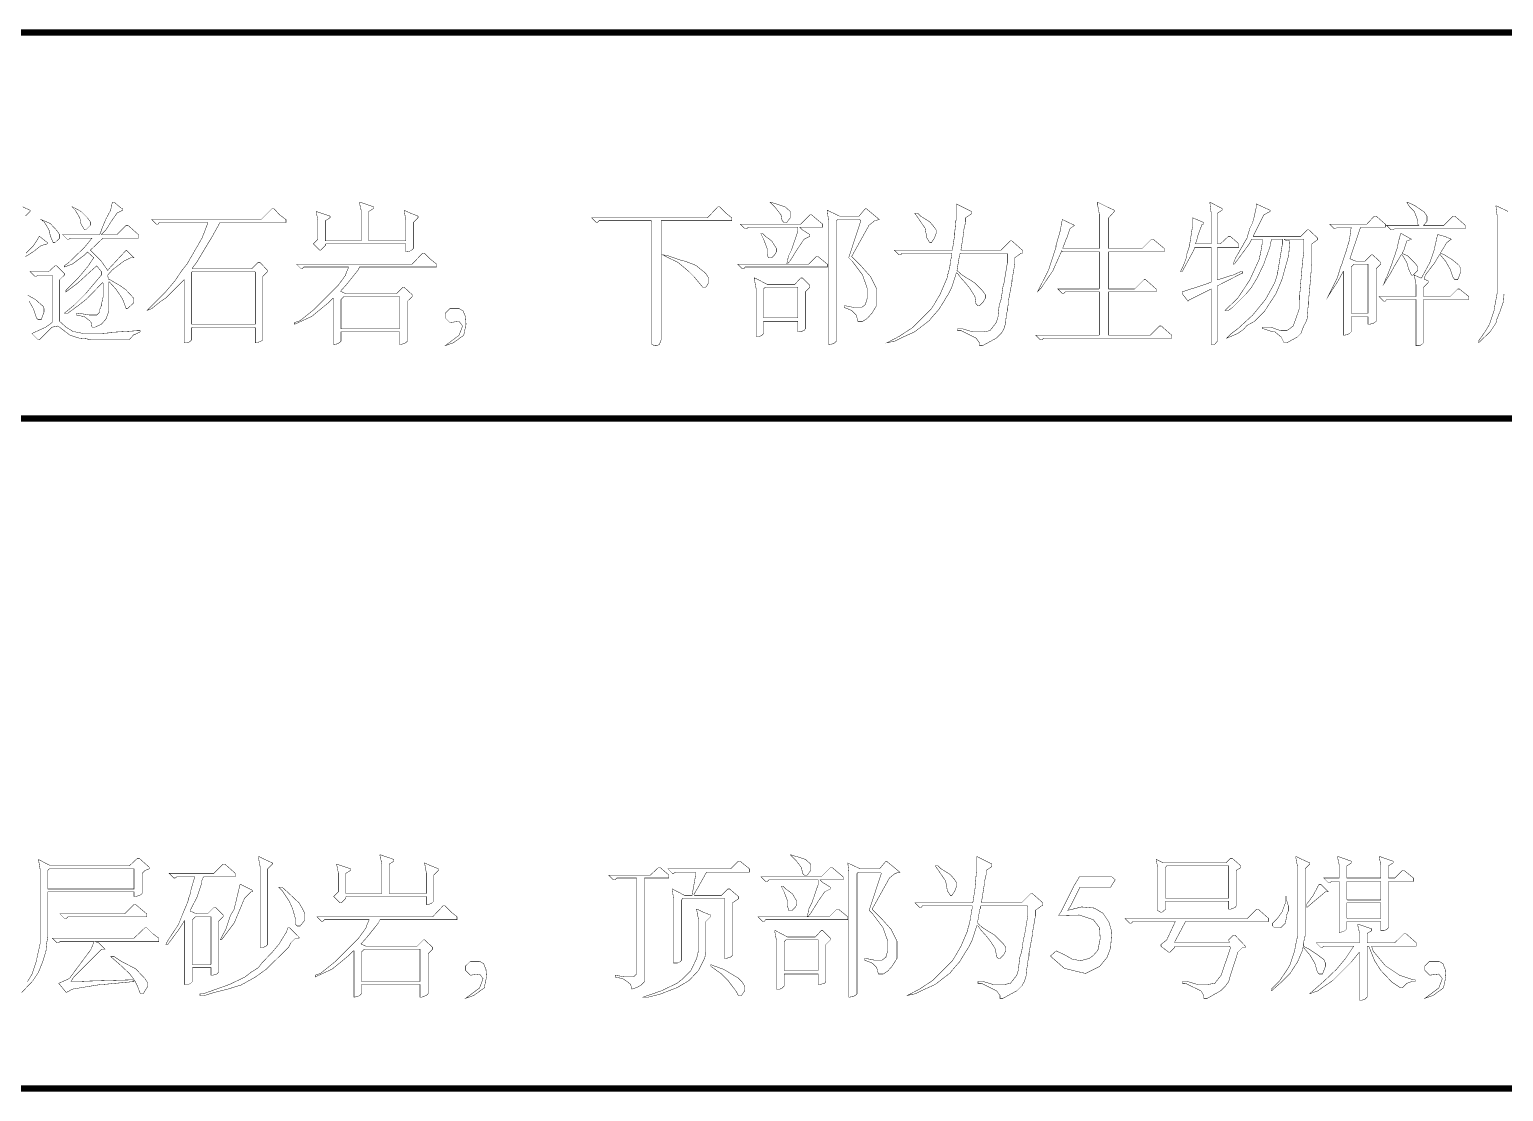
# Model space of a CAD drawing. Extents: x 94 to 452, y -72 to 1042.
# Drawn here: x 273.07 to 308.02, y 291.86 to 317.05 of the extents above; entities that cross this region are included whole.
import ezdxf

# ---------------------------------------------------------------- set-up
doc = ezdxf.new("R2010")
doc.units = 0
doc.header["$MEASUREMENT"] = 0
doc.layers.add('TREE_LAYER', color=7, linetype='Continuous')

msp = doc.modelspace()

# ---------------------------------------------------------------- linework, layer by layer
at = {"layer": 'TREE_LAYER'}
for points, const_width, elevation in [([(221.22612, 316.973356), (399.22612, 316.973356)], 0.15, 178), ([(272.97357, 312.622698), (273.083374, 312.732502), (273.083374, 312.759953), (272.904943, 312.842306)], 0.01, 54), ([(275.07357, 312.952109), (275.032394, 312.952109), (274.991217, 312.759953), (274.881413, 312.55407), (274.77161, 312.293286), (274.757884, 312.238384), (274.730433, 312.183482), (273.852002, 312.183482), (273.961806, 312.073678), (274.002982, 312.073678), (274.044159, 312.101129), (274.538276, 312.101129), (274.552002, 312.101129), (274.37357, 311.881521), (273.989257, 311.510933), (273.893178, 311.442306), (273.893178, 311.414855), (273.893178, 311.414855), (274.085335, 311.483482), (274.359845, 311.689364), (274.442198, 311.771717), (274.593178, 311.634462), (274.442198, 311.414855), (274.22259, 311.15407), (273.934355, 310.865835), (273.934355, 310.824658), (274.208864, 311.030541), (274.524551, 311.318776), (274.661806, 311.442306), (274.77161, 311.305051), (274.77161, 311.305051), (274.77161, 311.222698), (274.401021, 310.783482), (274.126511, 310.508972), (273.893178, 310.316815), (273.961806, 310.316815), (273.975531, 310.316815), (274.236315, 310.508972), (274.428472, 310.659953), (274.79906, 311.044266), (274.812786, 311.030541), (274.812786, 310.701129), (274.77161, 310.522698), (274.77161, 310.495247), (274.730433, 310.399168), (274.730433, 310.344266), (274.661806, 310.275639), (274.483374, 310.275639), (274.483374, 310.275639), (274.414747, 310.289364), (274.22259, 310.316815), (274.181413, 310.316815), (274.181413, 310.275639), (274.37357, 310.234462), (274.4971, 310.138384), (274.524551, 310.110933), (274.552002, 309.987404), (274.620629, 309.987404), (274.77161, 310.056031), (274.881413, 310.17956), (274.950041, 310.371717), (274.950041, 311.057992), (274.963766, 311.057992), (275.114747, 310.893286), (275.210825, 310.756031), (275.279453, 310.646227), (275.361806, 310.426619), (275.389257, 310.426619), (275.540237, 310.563874), (275.540237, 310.673678), (275.34808, 310.87956), (275.210825, 310.975639), (275.046119, 311.071717), (274.950041, 311.126619), (274.936315, 311.126619), (274.92259, 311.222698), (274.92259, 311.222698), (275.032394, 311.346227), (275.320629, 311.565835), (275.334355, 311.565835), (275.47161, 311.634462), (275.540237, 311.634462), (275.361806, 311.812894), (274.991217, 311.414855), (274.92259, 311.332502), (274.77161, 311.552109), (274.510825, 311.812894), (274.812786, 312.101129), (275.650041, 312.101129), (275.650041, 312.183482), (275.402982, 312.40309), (275.361806, 312.40309), (275.142198, 312.183482), (274.785335, 312.183482), (274.77161, 312.183482), (274.881413, 312.293286), (274.991217, 312.471717), (275.142198, 312.691325), (275.279453, 312.759953), (275.279453, 312.801129), (275.252002, 312.801129), (275.07357, 312.952109), (275.07357, 312.952109)], 0.01, 54), ([(274.085335, 312.842306), (274.07161, 312.842306), (274.153962, 312.759953), (274.250041, 312.595247), (274.263766, 312.567796), (274.291217, 312.430541), (274.37357, 312.293286), (274.401021, 312.293286), (274.510825, 312.40309), (274.510825, 312.471717), (274.510825, 312.485443), (274.442198, 312.581521), (274.291217, 312.732502), (274.085335, 312.842306), (274.085335, 312.842306)], 0.01, 54), ([(278.861806, 312.801129), (278.820629, 312.801129), (278.559845, 312.540345), (275.965727, 312.540345), (276.075531, 312.430541), (276.116708, 312.430541), (276.144159, 312.471717), (277.2971, 312.471717), (277.2971, 312.457992), (277.159845, 312.101129), (276.802982, 311.483482), (276.693178, 311.346227), (276.514747, 311.085443), (276.295139, 310.824658), (275.855923, 310.385443), (275.965727, 310.426619), (276.185335, 310.605051), (276.295139, 310.673678), (276.734355, 311.112894), (276.734355, 311.112894), (276.734355, 309.616815), (276.816708, 309.616815), (276.87161, 309.644266), (276.912786, 309.685443), (276.912786, 309.973678), (276.926511, 309.987404), (278.408864, 309.987404), (278.42259, 309.973678), (278.42259, 309.616815), (278.463766, 309.616815), (278.559845, 309.657992), (278.601021, 309.685443), (278.601021, 311.195247), (278.710825, 311.305051), (278.710825, 311.332502), (278.532394, 311.524658), (278.491217, 311.524658), (278.340237, 311.373678), (276.940237, 311.373678), (276.926511, 311.387404), (277.02259, 311.510933), (277.352002, 312.059953), (277.379453, 312.101129), (277.585335, 312.471717), (279.150041, 312.471717), (279.150041, 312.540345), (278.99906, 312.650149), (278.861806, 312.801129), (278.861806, 312.801129)], 0.01, 54), ([(280.906904, 312.952109), (280.893178, 312.952109), (280.893178, 312.924658), (280.934355, 312.746227), (280.934355, 312.032502), (280.920629, 312.032502), (280.0971, 312.032502), (280.083374, 312.032502), (280.083374, 312.512894), (280.193178, 312.581521), (280.193178, 312.581521), (280.193178, 312.622698), (279.863766, 312.732502), (279.904943, 312.526619), (279.904943, 312.073678), (279.795139, 311.963874), (279.946119, 311.812894), (279.97357, 311.812894), (280.083374, 311.922698), (280.083374, 311.950149), (280.0971, 311.963874), (281.991217, 311.963874), (281.991217, 311.950149), (281.991217, 311.771717), (282.07357, 311.785443), (282.128472, 311.812894), (282.169649, 311.85407), (282.169649, 312.471717), (282.279453, 312.581521), (282.279453, 312.622698), (282.101021, 312.691325), (281.950041, 312.759953), (281.991217, 312.526619), (281.991217, 312.032502), (281.991217, 312.032502), (281.112786, 312.032502), (281.112786, 312.032502), (281.112786, 312.732502), (281.22259, 312.801129), (281.22259, 312.801129), (281.22259, 312.842306), (280.906904, 312.952109), (280.906904, 312.952109)], 0.01, 54), ([(289.430433, 312.842306), (289.389257, 312.842306), (289.142198, 312.581521), (286.3971, 312.581521), (286.506904, 312.471717), (286.534355, 312.471717), (286.575531, 312.512894), (287.810825, 312.512894), (287.824551, 312.499168), (287.824551, 309.575639), (287.893178, 309.548188), (287.934355, 309.548188), (288.002982, 309.575639), (288.044159, 309.685443), (288.044159, 312.499168), (288.044159, 312.512894), (289.718668, 312.512894), (289.718668, 312.581521), (289.581413, 312.691325), (289.430433, 312.842306), (289.430433, 312.842306)], 0.01, 54), ([(290.638276, 312.952109), (290.624551, 312.952109), (290.74808, 312.82858), (290.885335, 312.650149), (290.912786, 312.512894), (290.953962, 312.471717), (291.02259, 312.471717), (291.104943, 312.581521), (291.104943, 312.732502), (290.981413, 312.842306), (290.775531, 312.910933), (290.720629, 312.924658), (290.638276, 312.952109), (290.638276, 312.952109)], 0.01, 54), ([(292.902982, 312.801129), (292.875531, 312.787404), (292.738276, 312.622698), (292.27161, 312.622698), (291.983374, 312.759953), (292.010825, 312.526619), (292.010825, 309.575639), (292.106904, 309.589364), (292.161806, 309.616815), (292.202982, 309.657992), (292.202982, 312.512894), (292.230433, 312.540345), (292.752002, 312.540345), (292.779453, 312.512894), (292.491217, 311.634462), (292.57357, 311.552109), (292.820629, 311.222698), (292.930433, 310.907011), (292.930433, 310.673678), (292.889257, 310.536423), (292.889257, 310.522698), (292.793178, 310.45407), (292.614747, 310.45407), (292.408864, 310.495247), (292.381413, 310.495247), (292.381413, 310.45407), (292.559845, 310.385443), (292.669649, 310.275639), (292.710825, 310.124658), (292.820629, 310.124658), (292.930433, 310.193286), (293.040237, 310.316815), (293.150041, 310.495247), (293.150041, 310.907011), (293.012786, 311.181521), (292.793178, 311.42858), (292.559845, 311.661913), (292.97161, 312.40309), (293.108864, 312.512894), (293.218668, 312.540345), (292.902982, 312.801129), (292.902982, 312.801129)], 0.01, 54), ([(295.044159, 312.910933), (295.044159, 312.910933), (295.044159, 312.526619), (295.030433, 312.526619), (295.016708, 312.348188), (295.002982, 312.210933), (295.002982, 312.169757), (294.94808, 311.812894), (293.575531, 311.812894), (293.685335, 311.70309), (293.726511, 311.70309), (293.753962, 311.744266), (294.934355, 311.744266), (294.934355, 311.730541), (294.934355, 311.730541), (294.934355, 311.689364), (294.906904, 311.565835), (294.906904, 311.538384), (294.893178, 311.469757), (294.893178, 311.442306), (294.852002, 311.263874), (294.838276, 311.236423), (294.824551, 311.15407), (294.659845, 310.769757), (294.52259, 310.536423), (294.453962, 310.426619), (294.001021, 309.973678), (293.685335, 309.767796), (293.3971, 309.616815), (293.589257, 309.657992), (293.753962, 309.740345), (294.055923, 309.8776), (294.412786, 310.152109), (294.440237, 310.193286), (294.632394, 310.412894), (294.852002, 310.769757), (294.934355, 310.934462), (295.044159, 311.2776), (295.07161, 311.263874), (295.140237, 311.167796), (295.263766, 311.030541), (295.37357, 310.893286), (295.483374, 310.714855), (295.510825, 310.536423), (295.552002, 310.495247), (295.593178, 310.495247), (295.675531, 310.5776), (295.730433, 310.673678), (295.730433, 310.756031), (295.661806, 310.852109), (295.469649, 311.044266), (295.181413, 311.222698), (295.057884, 311.332502), (295.112786, 311.661913), (295.126511, 311.675639), (295.126511, 311.716815), (295.140237, 311.744266), (296.238276, 311.744266), (296.252002, 311.730541), (296.252002, 311.510933), (296.169649, 311.016815), (296.155923, 310.989364), (296.128472, 310.824658), (296.128472, 310.797208), (296.101021, 310.632502), (296.059845, 310.508972), (296.046119, 310.385443), (296.032394, 310.261913), (296.032394, 310.234462), (295.991217, 310.097208), (295.840237, 309.905051), (295.702982, 309.8776), (295.675531, 309.8776), (295.428472, 309.8776), (295.195139, 309.946227), (295.07161, 309.946227), (295.07161, 309.905051), (295.153962, 309.905051), (295.510825, 309.726619), (295.593178, 309.616815), (295.593178, 309.548188), (295.661806, 309.548188), (295.991217, 309.726619), (296.114747, 309.850149), (296.169649, 309.946227), (296.183374, 309.987404), (296.210825, 310.083482), (296.224551, 310.234462), (296.252002, 310.385443), (296.252002, 310.426619), (296.279453, 310.550149), (296.279453, 310.618776), (296.361806, 311.057992), (296.361806, 311.099168), (296.430433, 311.497208), (296.430433, 311.634462), (296.581413, 311.744266), (296.608864, 311.744266), (296.608864, 311.812894), (296.361806, 312.032502), (296.320629, 312.032502), (296.101021, 311.812894), (295.153962, 311.812894), (295.153962, 311.826619), (295.22259, 312.265835), (295.22259, 312.307011), (295.263766, 312.485443), (295.263766, 312.581521), (295.401021, 312.6776), (295.401021, 312.691325), (295.401021, 312.732502), (295.044159, 312.910933), (295.044159, 312.910933)], 0.01, 54), ([(298.393178, 312.952109), (298.393178, 312.952109), (298.393178, 312.883482), (298.434355, 312.663874), (298.434355, 311.85407), (298.420629, 311.85407), (297.569649, 311.85407), (297.569649, 311.85407), (297.569649, 311.867796), (297.652002, 312.087404), (297.665727, 312.114855), (297.734355, 312.320737), (297.844159, 312.40309), (297.555923, 312.540345), (297.501021, 312.252109), (297.404943, 311.922698), (297.404943, 311.881521), (297.226511, 311.332502), (296.965727, 310.824658), (297.04808, 310.907011), (297.336315, 311.332502), (297.363766, 311.401129), (297.542198, 311.799168), (297.555923, 311.771717), (298.420629, 311.771717), (298.434355, 311.771717), (298.434355, 310.907011), (298.420629, 310.893286), (297.446119, 310.893286), (297.555923, 310.783482), (297.583374, 310.783482), (297.624551, 310.824658), (298.420629, 310.824658), (298.434355, 310.824658), (298.434355, 309.808972), (298.420629, 309.795247), (296.924551, 309.795247), (297.034355, 309.685443), (297.075531, 309.685443), (297.116708, 309.726619), (300.150041, 309.726619), (300.150041, 309.795247), (299.902982, 310.014855), (299.861806, 310.014855), (299.642198, 309.795247), (298.653962, 309.795247), (298.653962, 309.808972), (298.653962, 310.824658), (298.653962, 310.824658), (299.779453, 310.824658), (299.779453, 310.893286), (299.532394, 311.112894), (299.491217, 311.112894), (299.27161, 310.893286), (298.653962, 310.893286), (298.653962, 310.907011), (298.653962, 311.771717), (298.653962, 311.771717), (299.97161, 311.771717), (299.97161, 311.85407), (299.710825, 312.073678), (299.669649, 312.073678), (299.450041, 311.85407), (298.653962, 311.85407), (298.653962, 311.85407), (298.653962, 312.581521), (298.791217, 312.732502), (298.791217, 312.759953), (298.612786, 312.842306), (298.393178, 312.952109), (298.393178, 312.952109)], 0.01, 54), ([(301.055923, 312.952109), (301.055923, 312.952109), (301.055923, 312.924658), (301.083374, 312.705051), (301.083374, 311.963874), (301.083374, 311.963874), (300.726511, 311.963874), (300.712786, 311.963874), (300.753962, 312.087404), (300.753962, 312.114855), (300.863766, 312.416815), (300.877492, 312.430541), (300.904943, 312.430541), (300.904943, 312.471717), (300.644159, 312.581521), (300.644159, 312.389364), (300.575531, 311.950149), (300.575531, 311.922698), (300.506904, 311.716815), (300.506904, 311.661913), (300.424551, 311.442306), (300.355923, 311.305051), (300.3971, 311.305051), (300.3971, 311.305051), (300.657884, 311.785443), (300.69906, 311.881521), (301.083374, 311.881521), (301.083374, 311.881521), (301.083374, 311.057992), (300.987296, 311.016815), (300.3971, 310.824658), (300.3971, 310.783482), (300.534355, 310.605051), (300.575531, 310.646227), (300.589257, 310.646227), (301.083374, 310.893286), (301.083374, 310.893286), (301.083374, 309.575639), (301.165727, 309.575639), (301.234355, 309.657992), (301.234355, 310.961913), (301.24808, 310.975639), (301.810825, 311.263874), (301.824551, 311.263874), (301.824551, 311.305051), (301.783374, 311.305051), (301.604943, 311.222698), (301.591217, 311.222698), (301.24808, 311.112894), (301.234355, 311.112894), (301.234355, 311.881521), (301.234355, 311.881521), (301.742198, 311.881521), (301.742198, 311.963874), (301.536315, 312.142306), (301.495139, 312.142306), (301.302982, 311.963874), (301.234355, 311.963874), (301.234355, 311.963874), (301.234355, 312.691325), (301.344159, 312.759953), (301.344159, 312.759953), (301.344159, 312.801129), (301.055923, 312.952109), (301.055923, 312.952109)], 0.01, 54), ([(302.153962, 312.910933), (302.153962, 312.910933), (302.153962, 312.82858), (302.09906, 312.581521), (302.085335, 312.55407), (302.07161, 312.471717), (302.002982, 312.334462), (301.934355, 312.101129), (301.659845, 311.620737), (301.604943, 311.483482), (301.632394, 311.483482), (301.646119, 311.497208), (301.989257, 311.963874), (302.044159, 312.073678), (302.291217, 312.073678), (302.291217, 312.059953), (302.291217, 311.950149), (302.250041, 311.70309), (302.236315, 311.675639), (302.22259, 311.593286), (302.002982, 311.112894), (301.714747, 310.673678), (301.412786, 310.385443), (301.495139, 310.385443), (301.591217, 310.45407), (301.906904, 310.769757), (302.044159, 310.934462), (302.181413, 311.167796), (302.332394, 311.483482), (302.483374, 311.908972), (302.483374, 311.963874), (302.524551, 312.073678), (302.77161, 312.073678), (302.77161, 312.059953), (302.77161, 311.950149), (302.661806, 311.291325), (302.661806, 311.263874), (302.593178, 311.044266), (302.37357, 310.646227), (302.07161, 310.275639), (301.728472, 309.959953), (301.563766, 309.836423), (301.453962, 309.726619), (301.714747, 309.836423), (301.852002, 309.932502), (301.934355, 310.02858), (302.112786, 310.124658), (302.346119, 310.357992), (302.620629, 310.783482), (302.675531, 310.907011), (302.77161, 311.140345), (302.826511, 311.346227), (302.92259, 311.689364), (302.950041, 312.032502), (302.812786, 312.059953), (302.812786, 312.073678), (303.279453, 312.073678), (303.279453, 312.059953), (303.279453, 311.757992), (303.252002, 311.552109), (303.210825, 311.071717), (303.210825, 311.071717), (303.183374, 310.742306), (303.183374, 310.72858), (303.183374, 310.632502), (303.169649, 310.618776), (303.169649, 310.412894), (303.059845, 310.097208), (303.032394, 310.014855), (302.881413, 309.905051), (302.730433, 309.905051), (302.4971, 309.987404), (302.291217, 309.987404), (302.291217, 309.946227), (302.332394, 309.946227), (302.538276, 309.8776), (302.593178, 309.8776), (302.744159, 309.75407), (302.812786, 309.616815), (302.881413, 309.616815), (303.128472, 309.75407), (303.210825, 309.836423), (303.279453, 310.014855), (303.320629, 310.083482), (303.361806, 310.193286), (303.375531, 310.357992), (303.375531, 310.371717), (303.375531, 310.399168), (303.389257, 310.536423), (303.389257, 310.591325), (303.402982, 310.605051), (303.402982, 310.659953), (303.402982, 310.714855), (303.430433, 311.016815), (303.430433, 311.016815), (303.457884, 311.346227), (303.457884, 311.359953), (303.457884, 311.456031), (303.47161, 311.469757), (303.47161, 311.963874), (303.608864, 312.059953), (303.608864, 312.073678), (303.608864, 312.101129), (303.402982, 312.293286), (303.361806, 312.293286), (303.210825, 312.142306), (302.085335, 312.142306), (302.085335, 312.156031), (302.332394, 312.650149), (302.483374, 312.732502), (302.483374, 312.759953), (302.153962, 312.910933), (302.153962, 312.910933)], 0.01, 54), ([(305.736315, 312.952109), (305.72259, 312.952109), (305.791217, 312.842306), (305.901021, 312.732502), (305.983374, 312.512894), (305.983374, 312.430541), (306.010825, 312.40309), (306.010825, 312.40309), (305.242198, 312.40309), (305.352002, 312.293286), (305.393178, 312.293286), (305.434355, 312.320737), (307.108864, 312.320737), (307.108864, 312.40309), (306.861806, 312.622698), (306.820629, 312.622698), (306.601021, 312.40309), (306.120629, 312.40309), (306.120629, 312.40309), (306.134355, 312.416815), (306.202982, 312.499168), (306.202982, 312.622698), (306.134355, 312.718776), (305.914747, 312.869757), (305.859845, 312.897208), (305.736315, 312.952109), (305.736315, 312.952109)], 0.01, 54), ([(307.836315, 312.869757), (307.836315, 312.869757), (307.836315, 312.856031), (307.863766, 312.636423), (307.863766, 310.783482), (307.795139, 310.412894), (307.795139, 310.385443), (307.685335, 310.056031), (307.575531, 309.8776), (307.424551, 309.657992), (307.424551, 309.616815), (307.69906, 309.8776), (307.836315, 310.083482), (307.850041, 310.152109), (307.932394, 310.357992), (307.946119, 310.399168), (308.014747, 310.591325), (308.028472, 310.769757)], 0.01, 54), ([(308.124551, 312.732502), (307.836315, 312.869757), (307.836315, 312.869757)], 0.01, 54), ([(273.344159, 312.540345), (273.344159, 312.540345), (273.426511, 312.471717), (273.52259, 312.307011), (273.536315, 312.27956), (273.563766, 312.142306), (273.632394, 311.991325), (273.67357, 311.991325), (273.783374, 312.101129), (273.783374, 312.183482), (273.783374, 312.183482), (273.714747, 312.27956), (273.563766, 312.444266), (273.344159, 312.540345), (273.344159, 312.540345)], 0.01, 54), ([(291.612786, 312.650149), (291.57161, 312.650149), (291.352002, 312.430541), (289.924551, 312.430541), (290.034355, 312.320737), (290.075531, 312.320737), (290.116708, 312.361913), (291.283374, 312.361913), (291.283374, 312.361913), (291.283374, 312.252109), (291.132394, 311.812894), (291.063766, 311.675639), (291.02259, 311.483482), (289.855923, 311.483482), (289.965727, 311.373678), (290.006904, 311.373678), (290.034355, 311.414855), (291.983374, 311.414855), (291.983374, 311.483482), (291.763766, 311.661913), (291.72259, 311.661913), (291.544159, 311.483482), (291.036315, 311.483482), (291.036315, 311.483482), (291.104943, 311.565835), (291.283374, 311.85407), (291.434355, 312.073678), (291.57161, 312.142306), (291.57161, 312.183482), (291.393178, 312.293286), (291.324551, 312.361913), (291.324551, 312.361913), (291.87357, 312.361913), (291.87357, 312.430541), (291.612786, 312.650149), (291.612786, 312.650149)], 0.01, 54), ([(294.124551, 312.691325), (294.055923, 312.691325), (294.152002, 312.55407), (294.302982, 312.334462), (294.344159, 312.101129), (294.412786, 311.991325), (294.453962, 311.991325), (294.52259, 312.101129), (294.563766, 312.210933), (294.563766, 312.293286), (294.495139, 312.389364), (294.412786, 312.485443), (294.193178, 312.622698), (294.124551, 312.691325), (294.124551, 312.691325)], 0.01, 54), ([(304.995139, 312.622698), (304.953962, 312.622698), (304.775531, 312.430541), (303.8971, 312.430541), (304.006904, 312.320737), (304.034355, 312.320737), (304.075531, 312.361913), (304.404943, 312.361913), (304.404943, 312.361913), (304.363766, 312.059953), (304.267688, 311.730541), (304.253962, 311.70309), (304.17161, 311.442306), (304.157884, 311.42858), (304.075531, 311.15407), (303.855923, 310.714855), (303.855923, 310.714855), (304.102982, 311.099168), (304.212786, 311.305051), (304.226511, 311.305051), (304.226511, 309.795247), (304.308864, 309.808972), (304.363766, 309.836423), (304.404943, 309.8776), (304.404943, 310.234462), (304.404943, 310.234462), (304.802982, 310.234462), (304.802982, 310.234462), (304.802982, 310.056031), (304.844159, 310.056031), (304.940237, 310.083482), (304.995139, 310.124658), (304.995139, 311.373678), (305.104943, 311.483482), (305.104943, 311.524658), (304.912786, 311.70309), (304.885335, 311.70309), (304.734355, 311.552109), (304.514747, 311.552109), (304.377492, 311.607011), (304.377492, 311.620737), (304.624551, 312.348188), (304.624551, 312.361913), (305.214747, 312.361913), (305.214747, 312.430541), (304.995139, 312.622698), (304.995139, 312.622698)], 0.01, 54), ([(272.97357, 311.661913), (273.152002, 311.771717), (273.344159, 311.922698), (273.495139, 311.963874), (273.495139, 311.991325), (273.302982, 312.142306), (273.165727, 311.922698), (272.987296, 311.744266)], 0.01, 54), ([(290.446119, 312.210933), (290.404943, 312.210933), (290.47357, 312.073678), (290.555923, 311.85407), (290.555923, 311.730541), (290.583374, 311.634462), (290.583374, 311.634462), (290.665727, 311.634462), (290.734355, 311.70309), (290.775531, 311.771717), (290.775531, 311.85407), (290.734355, 311.922698), (290.665727, 312.032502), (290.514747, 312.142306), (290.446119, 312.210933), (290.446119, 312.210933)], 0.01, 54), ([(306.463766, 312.183482), (306.450041, 312.183482), (306.450041, 312.169757), (306.42259, 312.046227), (306.381413, 311.867796), (306.381413, 311.840345), (306.27161, 311.524658), (306.079453, 311.167796), (306.065727, 311.15407), (306.052002, 311.15407), (305.901021, 311.222698), (305.942198, 310.989364), (305.942198, 310.714855), (305.942198, 310.714855), (305.063766, 310.714855), (305.17357, 310.605051), (305.214747, 310.605051), (305.242198, 310.646227), (305.942198, 310.646227), (305.942198, 310.632502), (305.942198, 309.548188), (306.024551, 309.548188), (306.079453, 309.575639), (306.120629, 309.616815), (306.120629, 310.632502), (306.134355, 310.646227), (307.191217, 310.646227), (307.191217, 310.714855), (306.97161, 310.893286), (306.930433, 310.893286), (306.752002, 310.714855), (306.134355, 310.714855), (306.120629, 310.714855), (306.120629, 310.934462), (306.230433, 311.044266), (306.230433, 311.085443), (306.134355, 311.126619), (306.161806, 311.222698), (306.381413, 311.510933), (306.504943, 311.716815), (306.642198, 311.552109), (306.738276, 311.387404), (306.752002, 311.359953), (306.820629, 311.167796), (306.861806, 311.112894), (306.930433, 311.112894), (306.99906, 311.291325), (306.99906, 311.373678), (306.97161, 311.442306), (306.944159, 311.469757), (306.793178, 311.593286), (306.614747, 311.70309), (306.518668, 311.744266), (306.669649, 311.991325), (306.779453, 312.073678), (306.614747, 312.142306), (306.559845, 312.156031), (306.463766, 312.183482), (306.463766, 312.183482)], 0.01, 54), ([(305.585335, 312.210933), (305.57161, 312.210933), (305.57161, 312.183482), (305.544159, 312.087404), (305.502982, 311.908972), (305.502982, 311.881521), (305.44808, 311.730541), (305.44808, 311.716815), (305.393178, 311.565835), (305.393178, 311.552109), (305.255923, 311.195247), (305.242198, 311.181521), (305.17357, 311.00309), (305.352002, 311.291325), (305.434355, 311.442306), (305.59906, 311.716815), (305.612786, 311.70309), (305.72259, 311.524658), (305.763766, 311.373678), (305.832394, 311.222698), (305.87357, 311.222698), (305.983374, 311.332502), (305.983374, 311.414855), (305.914747, 311.510933), (305.750041, 311.675639), (305.626511, 311.730541), (305.612786, 311.744266), (305.653962, 311.812894), (305.72259, 312.032502), (305.736315, 312.032502), (305.832394, 312.073678), (305.585335, 312.210933), (305.585335, 312.210933)], 0.01, 54), ([(282.430433, 311.744266), (282.389257, 311.744266), (282.142198, 311.483482), (279.3971, 311.483482), (279.506904, 311.373678), (279.534355, 311.373678), (279.575531, 311.414855), (280.632394, 311.414855), (280.632394, 311.401129), (280.577492, 311.2776), (280.563766, 311.222698), (280.385335, 310.975639), (279.82259, 310.412894), (279.479453, 310.138384), (279.355923, 310.097208), (279.355923, 310.056031), (279.712786, 310.220737), (279.767688, 310.248188), (280.152002, 310.563874), (280.261806, 310.673678), (280.275531, 310.673678), (280.275531, 309.575639), (280.357884, 309.589364), (280.412786, 309.616815), (280.453962, 309.657992), (280.453962, 309.863874), (280.453962, 309.8776), (281.840237, 309.8776), (281.840237, 309.863874), (281.840237, 309.575639), (281.881413, 309.575639), (281.991217, 309.616815), (282.032394, 309.657992), (282.032394, 310.605051), (282.142198, 310.714855), (282.142198, 310.756031), (281.950041, 310.934462), (281.92259, 310.934462), (281.77161, 310.783482), (280.563766, 310.783482), (280.440237, 310.838384), (280.577492, 310.989364), (280.852002, 311.332502), (280.893178, 311.414855), (282.718668, 311.414855), (282.718668, 311.483482), (282.581413, 311.593286), (282.430433, 311.744266), (282.430433, 311.744266)], 0.01, 54), ([(273.714747, 311.442306), (273.67357, 311.442306), (273.52259, 311.305051), (273.083374, 311.305051), (273.193178, 311.195247), (273.234355, 311.195247), (273.275531, 311.222698), (273.591217, 311.222698), (273.604943, 311.222698), (273.604943, 310.097208), (273.453962, 309.987404), (273.124551, 309.836423), (273.275531, 309.685443), (273.302982, 309.685443), (273.604943, 309.987404), (273.742198, 310.014855), (274.030433, 309.795247), (274.250041, 309.726619), (274.414747, 309.712894), (274.524551, 309.685443), (275.430433, 309.685443), (275.540237, 309.808972), (275.553962, 309.808972), (275.691217, 309.8776), (275.691217, 309.905051), (275.636315, 309.905051), (275.636315, 309.905051), (275.457884, 309.891325), (275.457884, 309.891325), (274.991217, 309.863874), (274.936315, 309.850149), (274.757884, 309.836423), (274.757884, 309.836423), (274.346119, 309.836423), (274.140237, 309.8776), (274.112786, 309.8776), (273.934355, 309.987404), (273.783374, 310.124658), (273.783374, 311.112894), (273.893178, 311.222698), (273.893178, 311.263874), (273.714747, 311.442306), (273.714747, 311.442306)], 0.01, 54), ([(288.09906, 311.70309), (288.07161, 311.70309), (288.442198, 311.524658), (288.702982, 311.305051), (288.826511, 311.181521), (289.032394, 310.934462), (289.101021, 310.934462), (289.114747, 310.948188), (289.169649, 311.044266), (289.169649, 311.15407), (289.101021, 311.263874), (288.881413, 311.442306), (288.826511, 311.469757), (288.606904, 311.552109), (288.4971, 311.57956), (288.263766, 311.661913), (288.22259, 311.675639), (288.09906, 311.70309), (288.09906, 311.70309)], 0.01, 54), ([(304.47357, 311.483482), (304.47357, 311.483482), (304.802982, 311.483482), (304.802982, 311.483482), (304.802982, 310.316815), (304.802982, 310.316815), (304.404943, 310.316815), (304.404943, 310.316815), (304.404943, 311.414855), (304.47357, 311.483482), (304.47357, 311.483482)], 0.01, 54), ([(276.912786, 311.291325), (276.926511, 311.305051), (278.408864, 311.305051), (278.42259, 311.291325), (278.42259, 310.056031), (278.408864, 310.056031), (276.926511, 310.056031), (276.912786, 310.056031), (276.912786, 311.291325), (276.912786, 311.291325)], 0.01, 54), ([(290.267688, 311.15407), (290.253962, 311.15407), (290.253962, 311.126619), (290.295139, 310.907011), (290.295139, 309.767796), (290.377492, 309.767796), (290.432394, 309.795247), (290.47357, 309.836423), (290.47357, 310.124658), (290.487296, 310.124658), (291.283374, 310.124658), (291.283374, 310.124658), (291.283374, 309.8776), (291.324551, 309.8776), (291.434355, 309.905051), (291.461806, 309.946227), (291.461806, 310.824658), (291.57161, 310.934462), (291.57161, 310.975639), (291.393178, 311.15407), (291.352002, 311.15407), (291.214747, 311.00309), (290.555923, 311.00309), (290.267688, 311.15407), (290.267688, 311.15407)], 0.01, 54), ([(273.055923, 310.605051), (273.152002, 310.440345), (273.165727, 310.412894), (273.234355, 310.207011), (273.275531, 310.165835), (273.344159, 310.165835), (273.412786, 310.344266), (273.412786, 310.426619), (273.385335, 310.495247), (273.357884, 310.508972), (273.206904, 310.646227), (273.028472, 310.742306)], 0.01, 54), ([(280.52259, 310.714855), (280.52259, 310.714855), (281.840237, 310.714855), (281.840237, 310.714855), (281.840237, 309.946227), (281.840237, 309.946227), (280.453962, 309.946227), (280.453962, 309.946227), (280.453962, 310.646227), (280.52259, 310.714855), (280.52259, 310.714855)], 0.01, 54), ([(290.514747, 310.934462), (290.514747, 310.934462), (291.283374, 310.934462), (291.283374, 310.934462), (291.283374, 310.207011), (291.283374, 310.207011), (290.487296, 310.207011), (290.47357, 310.207011), (290.47357, 310.893286), (290.514747, 310.934462), (290.514747, 310.934462)], 0.01, 54), ([(283.253962, 310.426619), (283.034355, 310.426619), (282.924551, 310.316815), (282.924551, 310.207011), (283.034355, 310.097208), (283.253962, 310.124658), (283.336315, 310.014855), (283.253962, 309.795247), (282.924551, 309.548188), (283.116708, 309.616815), (283.363766, 309.795247), (283.418668, 310.056031), (283.404943, 310.234462), (283.350041, 310.371717), (283.253962, 310.426619), (283.253962, 310.426619)], 0.01, 54), ([(221.22612, 307.823654), (399.22612, 307.823654)], 0.15, 178), ([(278.510205, 297.430341), (278.49648, 297.430341), (278.49648, 297.40289), (278.537656, 297.183282), (278.537656, 295.275439), (278.606284, 295.275439), (278.674911, 295.30289), (278.716088, 295.344066), (278.716088, 297.142105), (278.825892, 297.251909), (278.825892, 297.27936), (278.64746, 297.361713), (278.510205, 297.430341), (278.510205, 297.430341)], 0.01, 55), ([(281.392558, 297.471517), (281.378833, 297.471517), (281.378833, 297.444066), (281.420009, 297.265635), (281.420009, 296.551909), (281.406284, 296.551909), (280.582754, 296.551909), (280.569029, 296.551909), (280.569029, 297.032301), (280.678833, 297.100929), (280.678833, 297.100929), (280.678833, 297.142105), (280.349421, 297.251909), (280.390597, 297.046027), (280.390597, 296.593086), (280.280794, 296.483282), (280.431774, 296.332301), (280.459225, 296.332301), (280.569029, 296.442105), (280.569029, 296.469556), (280.582754, 296.483282), (282.476872, 296.483282), (282.476872, 296.469556), (282.476872, 296.291125), (282.559225, 296.30485), (282.614127, 296.332301), (282.655303, 296.373478), (282.655303, 296.991125), (282.765107, 297.100929), (282.765107, 297.142105), (282.586676, 297.210733), (282.435696, 297.27936), (282.476872, 297.046027), (282.476872, 296.551909), (282.476872, 296.551909), (281.598441, 296.551909), (281.598441, 296.551909), (281.598441, 297.251909), (281.708245, 297.320537), (281.708245, 297.320537), (281.708245, 297.361713), (281.392558, 297.471517), (281.392558, 297.471517)], 0.01, 55), ([(291.123931, 297.471517), (291.110205, 297.471517), (291.233735, 297.347988), (291.37099, 297.169556), (291.398441, 297.032301), (291.439617, 296.991125), (291.508245, 296.991125), (291.590597, 297.100929), (291.590597, 297.251909), (291.467068, 297.361713), (291.261186, 297.430341), (291.206284, 297.444066), (291.123931, 297.471517), (291.123931, 297.471517)], 0.01, 55), ([(295.529813, 297.430341), (295.529813, 297.430341), (295.529813, 297.046027), (295.516088, 297.046027), (295.502362, 296.867596), (295.488637, 296.730341), (295.488637, 296.689164), (295.433735, 296.332301), (294.061186, 296.332301), (294.17099, 296.222497), (294.212166, 296.222497), (294.239617, 296.263674), (295.420009, 296.263674), (295.420009, 296.249948), (295.420009, 296.249948), (295.420009, 296.208772), (295.392558, 296.085243), (295.392558, 296.057792), (295.378833, 295.989164), (295.378833, 295.961713), (295.337656, 295.783282), (295.323931, 295.755831), (295.310205, 295.673478), (295.145499, 295.289164), (295.008245, 295.055831), (294.939617, 294.946027), (294.486676, 294.493086), (294.17099, 294.287203), (293.882754, 294.136223), (294.074911, 294.177399), (294.239617, 294.259752), (294.541578, 294.397007), (294.898441, 294.671517), (294.925892, 294.712694), (295.118048, 294.932301), (295.337656, 295.289164), (295.420009, 295.45387), (295.529813, 295.797007), (295.557264, 295.783282), (295.625892, 295.687203), (295.749421, 295.549948), (295.859225, 295.412694), (295.969029, 295.234262), (295.99648, 295.055831), (296.037656, 295.014654), (296.078833, 295.014654), (296.161186, 295.097007), (296.216088, 295.193086), (296.216088, 295.275439), (296.14746, 295.371517), (295.955303, 295.563674), (295.667068, 295.742105), (295.543539, 295.851909), (295.598441, 296.181321), (295.612166, 296.195046), (295.612166, 296.236223), (295.625892, 296.263674), (296.723931, 296.263674), (296.737656, 296.249948), (296.737656, 296.030341), (296.655303, 295.536223), (296.641578, 295.508772), (296.614127, 295.344066), (296.614127, 295.316615), (296.586676, 295.151909), (296.545499, 295.02838), (296.531774, 294.90485), (296.518048, 294.781321), (296.518048, 294.75387), (296.476872, 294.616615), (296.325892, 294.424458), (296.188637, 294.397007), (296.161186, 294.397007), (295.914127, 294.397007), (295.680794, 294.465635), (295.557264, 294.465635), (295.557264, 294.424458), (295.639617, 294.424458), (295.99648, 294.246027), (296.078833, 294.136223), (296.078833, 294.067596), (296.14746, 294.067596), (296.476872, 294.246027), (296.600401, 294.369556), (296.655303, 294.465635), (296.669029, 294.506811), (296.69648, 294.60289), (296.710205, 294.75387), (296.737656, 294.90485), (296.737656, 294.946027), (296.765107, 295.069556), (296.765107, 295.138184), (296.84746, 295.577399), (296.84746, 295.618576), (296.916088, 296.016615), (296.916088, 296.15387), (297.067068, 296.263674), (297.094519, 296.263674), (297.094519, 296.332301), (296.84746, 296.551909), (296.806284, 296.551909), (296.586676, 296.332301), (295.639617, 296.332301), (295.639617, 296.346027), (295.708245, 296.785243), (295.708245, 296.826419), (295.749421, 297.00485), (295.749421, 297.100929), (295.886676, 297.197007), (295.886676, 297.210733), (295.886676, 297.251909), (295.529813, 297.430341), (295.529813, 297.430341)], 0.01, 55), ([(303.106284, 297.430341), (303.092558, 297.430341), (303.092558, 297.40289), (303.133735, 297.183282), (303.133735, 295.549948), (303.078833, 295.289164), (303.065107, 295.193086), (302.955303, 294.863674), (302.845499, 294.685243), (302.694519, 294.465635), (302.516088, 294.287203), (302.516088, 294.246027), (302.749421, 294.451909), (302.955303, 294.657792), (303.133735, 294.932301), (303.243539, 295.193086), (303.257264, 295.275439), (303.284715, 295.261713), (303.435696, 295.083282), (303.545499, 294.891125), (303.600401, 294.698968), (303.641578, 294.644066), (303.723931, 294.644066), (303.792558, 294.822497), (303.792558, 294.90485), (303.765107, 294.973478), (303.737656, 295.000929), (303.57295, 295.124458), (303.408245, 295.234262), (303.27099, 295.30289), (303.27099, 295.371517), (303.312166, 295.549948), (303.312166, 297.142105), (303.42197, 297.251909), (303.42197, 297.27936), (303.243539, 297.361713), (303.106284, 297.430341), (303.106284, 297.430341)], 0.01, 55), ([(304.094519, 297.430341), (304.080794, 297.430341), (304.080794, 297.416615), (304.12197, 297.224458), (304.12197, 296.922497), (304.12197, 296.922497), (303.751382, 296.922497), (303.861186, 296.812694), (303.902362, 296.812694), (303.943539, 296.840145), (304.12197, 296.840145), (304.12197, 296.840145), (304.12197, 295.632301), (304.204323, 295.646027), (304.259225, 295.673478), (304.300401, 295.714654), (304.300401, 295.893086), (304.314127, 295.893086), (305.110205, 295.893086), (305.110205, 295.893086), (305.110205, 295.673478), (305.178833, 295.673478), (305.24746, 295.700929), (305.288637, 295.742105), (305.288637, 296.840145), (305.302362, 296.840145), (305.878833, 296.840145), (305.878833, 296.922497), (305.659225, 297.100929), (305.618048, 297.100929), (305.439617, 296.922497), (305.302362, 296.922497), (305.288637, 296.922497), (305.288637, 297.210733), (305.398441, 297.27936), (305.398441, 297.320537), (305.082754, 297.430341), (305.069029, 297.430341), (305.069029, 297.416615), (305.110205, 297.224458), (305.110205, 296.922497), (305.110205, 296.922497), (304.314127, 296.922497), (304.300401, 296.922497), (304.300401, 297.210733), (304.410205, 297.27936), (304.410205, 297.320537), (304.094519, 297.430341), (304.094519, 297.430341)], 0.01, 55), ([(272.882754, 294.20485), (273.143539, 294.47936), (273.280794, 294.685243), (273.390597, 294.959752), (273.459225, 295.193086), (273.47295, 295.357792), (273.500401, 295.522497), (273.500401, 296.57936), (273.500401, 296.593086), (275.545499, 296.593086), (275.545499, 296.57936), (275.545499, 296.483282), (275.586676, 296.483282), (275.682754, 296.510733), (275.737656, 296.551909), (275.737656, 297.032301), (275.806284, 297.100929), (275.916088, 297.142105), (275.916088, 297.169556), (275.669029, 297.389164), (275.669029, 297.389164)], 0.01, 55), ([(275.669029, 297.389164), (275.627852, 297.389164), (275.435696, 297.210733), (273.569029, 297.210733), (273.280794, 297.361713), (273.32197, 297.114654), (273.32197, 295.371517), (273.239617, 295.000929), (273.239617, 294.973478), (273.129813, 294.644066), (273.020009, 294.465635)], 0.01, 55), ([(273.527852, 297.12838), (273.541578, 297.142105), (275.545499, 297.142105), (275.545499, 297.12838), (275.545499, 296.661713), (275.545499, 296.661713), (273.500401, 296.661713), (273.500401, 296.661713), (273.500401, 297.100929), (273.527852, 297.12838), (273.527852, 297.12838)], 0.01, 55), ([(277.700401, 297.251909), (277.659225, 297.251909), (277.439617, 297.032301), (276.382754, 297.032301), (276.492558, 296.922497), (276.520009, 296.922497), (276.561186, 296.949948), (276.986676, 296.949948), (276.986676, 296.949948), (276.890597, 296.620537), (276.890597, 296.57936), (276.849421, 296.469556), (276.82197, 296.359752), (276.712166, 296.098968), (276.602362, 295.824458), (276.341578, 295.426419), (276.300401, 295.344066), (276.300401, 295.344066), (276.341578, 295.344066), (276.355303, 295.357792), (276.629813, 295.72838), (276.739617, 295.906811), (276.739617, 295.906811), (276.739617, 294.397007), (276.835696, 294.397007), (276.890597, 294.424458), (276.931774, 294.465635), (276.931774, 294.795046), (276.931774, 294.795046), (277.357264, 294.795046), (277.37099, 294.795046), (277.37099, 294.616615), (277.412166, 294.616615), (277.508245, 294.644066), (277.549421, 294.685243), (277.549421, 295.893086), (277.659225, 296.00289), (277.659225, 296.044066), (277.480794, 296.222497), (277.439617, 296.222497), (277.288637, 296.071517), (277.027852, 296.071517), (276.876872, 296.140145), (276.876872, 296.15387), (277.041578, 296.469556), (277.151382, 296.798968), (277.151382, 296.85387), (277.192558, 296.949948), (277.94746, 296.949948), (277.94746, 297.032301), (277.700401, 297.251909), (277.700401, 297.251909)], 0.01, 55), ([(288.02197, 297.169556), (287.980794, 297.169556), (287.788637, 296.991125), (286.800401, 296.991125), (286.910205, 296.881321), (286.951382, 296.881321), (286.992558, 296.922497), (287.459225, 296.922497), (287.459225, 296.908772), (287.459225, 294.644066), (287.390597, 294.575439), (287.184715, 294.575439), (286.951382, 294.616615), (286.951382, 294.575439), (287.129813, 294.534262), (287.239617, 294.465635), (287.32197, 294.397007), (287.349421, 294.287203), (287.47295, 294.32838), (287.569029, 294.383282), (287.651382, 294.465635), (287.651382, 296.908772), (287.651382, 296.922497), (288.227852, 296.922497), (288.227852, 296.991125), (288.02197, 297.169556), (288.02197, 297.169556)], 0.01, 55), ([(289.916088, 297.320537), (289.874911, 297.320537), (289.69648, 297.142105), (288.200401, 297.142105), (288.310205, 297.032301), (288.337656, 297.032301), (288.378833, 297.059752), (288.845499, 297.059752), (288.859225, 297.059752), (288.859225, 296.977399), (288.776872, 296.510733), (288.598441, 296.510733), (288.310205, 296.661713), (288.337656, 296.414654), (288.337656, 294.90485), (288.433735, 294.90485), (288.488637, 294.932301), (288.529813, 294.973478), (288.529813, 296.400929), (288.557264, 296.442105), (289.545499, 296.442105), (289.545499, 296.442105), (289.545499, 295.014654), (289.586676, 295.014654), (289.682754, 295.042105), (289.737656, 295.083282), (289.737656, 296.332301), (289.874911, 296.42838), (289.874911, 296.442105), (289.874911, 296.483282), (289.669029, 296.661713), (289.627852, 296.661713), (289.476872, 296.510733), (288.831774, 296.510733), (288.818048, 296.524458), (288.982754, 296.812694), (289.120009, 297.059752), (290.135696, 297.059752), (290.135696, 297.142105), (289.916088, 297.320537), (289.916088, 297.320537)], 0.01, 55), ([(292.098441, 297.169556), (292.057264, 297.169556), (291.837656, 296.949948), (290.410205, 296.949948), (290.520009, 296.840145), (290.561186, 296.840145), (290.602362, 296.881321), (291.769029, 296.881321), (291.769029, 296.881321), (291.769029, 296.771517), (291.618048, 296.332301), (291.549421, 296.195046), (291.508245, 296.00289), (290.341578, 296.00289), (290.451382, 295.893086), (290.492558, 295.893086), (290.520009, 295.934262), (292.469029, 295.934262), (292.469029, 296.00289), (292.249421, 296.181321), (292.208245, 296.181321), (292.029813, 296.00289), (291.52197, 296.00289), (291.52197, 296.00289), (291.590597, 296.085243), (291.769029, 296.373478), (291.920009, 296.593086), (292.057264, 296.661713), (292.057264, 296.70289), (291.878833, 296.812694), (291.810205, 296.881321), (291.810205, 296.881321), (292.359225, 296.881321), (292.359225, 296.949948), (292.098441, 297.169556), (292.098441, 297.169556)], 0.01, 55), ([(293.388637, 297.320537), (293.361186, 297.306811), (293.223931, 297.142105), (292.757264, 297.142105), (292.469029, 297.27936), (292.49648, 297.046027), (292.49648, 294.095046), (292.592558, 294.108772), (292.64746, 294.136223), (292.688637, 294.177399), (292.688637, 297.032301), (292.716088, 297.059752), (293.237656, 297.059752), (293.265107, 297.032301), (292.976872, 296.15387), (293.059225, 296.071517), (293.306284, 295.742105), (293.416088, 295.426419), (293.416088, 295.193086), (293.374911, 295.055831), (293.374911, 295.042105), (293.278833, 294.973478), (293.100401, 294.973478), (292.894519, 295.014654), (292.867068, 295.014654), (292.867068, 294.973478), (293.045499, 294.90485), (293.155303, 294.795046), (293.19648, 294.644066), (293.306284, 294.644066), (293.416088, 294.712694), (293.525892, 294.836223), (293.635696, 295.014654), (293.635696, 295.426419), (293.498441, 295.700929), (293.278833, 295.947988), (293.045499, 296.181321), (293.457264, 296.922497), (293.594519, 297.032301), (293.704323, 297.059752), (293.388637, 297.320537), (293.388637, 297.320537)], 0.01, 55), ([(294.610205, 297.210733), (294.541578, 297.210733), (294.637656, 297.073478), (294.788637, 296.85387), (294.829813, 296.620537), (294.898441, 296.510733), (294.939617, 296.510733), (295.008245, 296.620537), (295.049421, 296.730341), (295.049421, 296.812694), (294.980794, 296.908772), (294.898441, 297.00485), (294.678833, 297.142105), (294.610205, 297.210733), (294.610205, 297.210733)], 0.01, 55), ([(301.582754, 297.389164), (301.541578, 297.389164), (301.431774, 297.27936), (299.949421, 297.27936), (299.784715, 297.361713), (299.812166, 297.183282), (299.812166, 296.15387), (299.880794, 296.112694), (299.92197, 296.112694), (300.004323, 296.181321), (300.004323, 296.359752), (300.004323, 296.373478), (301.500401, 296.373478), (301.500401, 296.359752), (301.500401, 296.181321), (301.541578, 296.181321), (301.651382, 296.222497), (301.678833, 296.263674), (301.678833, 297.100929), (301.788637, 297.169556), (301.788637, 297.210733), (301.582754, 297.389164), (301.582754, 297.389164)], 0.01, 55), ([(300.031774, 297.210733), (300.031774, 297.210733), (301.500401, 297.210733), (301.500401, 297.210733), (301.500401, 296.442105), (301.500401, 296.442105), (300.004323, 296.442105), (300.004323, 296.442105), (300.004323, 297.169556), (300.031774, 297.210733), (300.031774, 297.210733)], 0.01, 55), ([(278.07099, 296.771517), (278.057264, 296.757792), (277.920009, 296.181321), (277.837656, 296.044066), (277.727852, 295.714654), (277.631774, 295.536223), (277.590597, 295.45387), (277.618048, 295.45387), (277.631774, 295.467596), (277.920009, 295.851909), (278.167068, 296.442105), (278.318048, 296.593086), (278.359225, 296.593086), (278.345499, 296.634262), (278.07099, 296.771517), (278.07099, 296.771517)], 0.01, 55), ([(290.931774, 296.730341), (290.890597, 296.730341), (290.959225, 296.593086), (291.041578, 296.373478), (291.041578, 296.249948), (291.069029, 296.15387), (291.069029, 296.15387), (291.151382, 296.15387), (291.220009, 296.222497), (291.261186, 296.291125), (291.261186, 296.373478), (291.220009, 296.442105), (291.151382, 296.551909), (291.000401, 296.661713), (290.931774, 296.730341), (290.931774, 296.730341)], 0.01, 55), ([(298.727852, 296.949948), (297.959225, 296.949948), (297.82197, 296.716615), (297.520009, 296.112694), (297.465107, 296.030341), (297.959225, 296.044066), (298.288637, 295.934262), (298.439617, 295.742105), (298.453343, 295.481321), (298.398441, 295.206811), (298.288637, 295.083282), (298.192558, 295.014654), (297.986676, 294.959752), (297.780794, 295.000929), (297.616088, 295.097007), (297.410205, 295.193086), (297.27295, 295.069556), (297.602362, 294.781321), (297.931774, 294.698968), (298.110205, 294.657792), (298.439617, 294.822497), (298.618048, 295.042105), (298.700401, 295.261713), (298.727852, 295.646027), (298.659225, 295.87936), (298.52197, 296.085243), (298.316088, 296.208772), (298.014127, 296.236223), (297.684715, 296.15387), (297.753343, 296.263674), (297.97295, 296.70289), (298.700401, 296.70289), (298.810205, 296.881321), (298.727852, 296.949948), (298.727852, 296.949948)], 0.01, 55), ([(303.682754, 296.771517), (303.641578, 296.771517), (303.504323, 296.510733), (303.353343, 296.30485), (303.353343, 296.222497), (303.792558, 296.593086), (303.861186, 296.593086), (303.682754, 296.771517), (303.682754, 296.771517)], 0.01, 55), ([(304.300401, 296.840145), (304.314127, 296.840145), (305.110205, 296.840145), (305.110205, 296.840145), (305.110205, 296.414654), (305.110205, 296.400929), (304.314127, 296.400929), (304.300401, 296.414654), (304.300401, 296.840145), (304.300401, 296.840145)], 0.01, 55), ([(279.059225, 296.70289), (278.976872, 296.70289), (279.059225, 296.620537), (279.223931, 296.373478), (279.237656, 296.346027), (279.306284, 296.195046), (279.374911, 295.947988), (279.374911, 295.824458), (279.416088, 295.783282), (279.484715, 295.783282), (279.594519, 295.920537), (279.594519, 296.085243), (279.525892, 296.222497), (279.457264, 296.332301), (279.210205, 296.565635), (279.059225, 296.70289), (279.059225, 296.70289)], 0.01, 55), ([(302.87295, 296.483282), (302.845499, 296.483282), (302.845499, 296.332301), (302.763147, 296.112694), (302.653343, 295.961713), (302.543539, 295.851909), (302.543539, 295.783282), (302.584715, 295.742105), (302.735696, 295.742105), (302.845499, 295.851909), (302.87295, 296.016615), (302.87295, 296.044066), (302.914127, 296.140145), (302.914127, 296.263674), (302.87295, 296.400929), (302.87295, 296.483282), (302.87295, 296.483282)], 0.01, 55), ([(275.586676, 296.291125), (275.545499, 296.291125), (275.325892, 296.071517), (273.788637, 296.071517), (273.898441, 295.961713), (273.939617, 295.961713), (273.980794, 296.00289), (275.84746, 296.00289), (275.84746, 296.071517), (275.586676, 296.291125), (275.586676, 296.291125)], 0.01, 55), ([(282.916088, 296.263674), (282.874911, 296.263674), (282.627852, 296.00289), (279.882754, 296.00289), (279.992558, 295.893086), (280.020009, 295.893086), (280.061186, 295.934262), (281.118048, 295.934262), (281.118048, 295.920537), (281.063147, 295.797007), (281.049421, 295.742105), (280.87099, 295.495046), (280.308245, 294.932301), (279.965107, 294.657792), (279.841578, 294.616615), (279.841578, 294.575439), (280.198441, 294.740145), (280.253343, 294.767596), (280.637656, 295.083282), (280.74746, 295.193086), (280.761186, 295.193086), (280.761186, 294.095046), (280.843539, 294.108772), (280.898441, 294.136223), (280.939617, 294.177399), (280.939617, 294.383282), (280.939617, 294.397007), (282.325892, 294.397007), (282.325892, 294.383282), (282.325892, 294.095046), (282.367068, 294.095046), (282.476872, 294.136223), (282.518048, 294.177399), (282.518048, 295.124458), (282.627852, 295.234262), (282.627852, 295.275439), (282.435696, 295.45387), (282.408245, 295.45387), (282.257264, 295.30289), (281.049421, 295.30289), (280.925892, 295.357792), (281.063147, 295.508772), (281.337656, 295.851909), (281.378833, 295.934262), (283.204323, 295.934262), (283.204323, 296.00289), (283.067068, 296.112694), (282.916088, 296.263674), (282.916088, 296.263674)], 0.01, 55), ([(288.900401, 296.181321), (288.886676, 296.181321), (288.886676, 296.167596), (288.927852, 295.947988), (288.927852, 295.193086), (288.886676, 295.014654), (288.749421, 294.726419), (288.543539, 294.520537), (288.420009, 294.424458), (288.049421, 294.246027), (287.610205, 294.095046), (287.733735, 294.095046), (288.008245, 294.163674), (288.406284, 294.314654), (288.598441, 294.424458), (288.708245, 294.493086), (288.927852, 294.726419), (289.078833, 295.02838), (289.106284, 295.17936), (289.106284, 295.893086), (289.216088, 296.00289), (289.216088, 296.044066), (289.037656, 296.112694), (288.900401, 296.181321), (288.900401, 296.181321)], 0.01, 55), ([(302.200401, 296.181321), (302.159225, 296.181321), (301.939617, 295.961713), (299.043539, 295.961713), (299.153343, 295.851909), (299.194519, 295.851909), (299.235696, 295.893086), (300.237656, 295.893086), (300.237656, 295.893086), (300.223931, 295.865635), (300.031774, 295.45387), (299.894519, 295.344066), (299.894519, 295.30289), (300.07295, 295.165635), (300.114127, 295.165635), (300.223931, 295.275439), (300.223931, 295.30289), (301.527852, 295.30289), (301.541578, 295.261713), (301.32197, 294.616615), (301.17099, 294.424458), (301.006284, 294.397007), (300.759225, 294.397007), (300.525892, 294.465635), (300.402362, 294.465635), (300.402362, 294.424458), (300.47099, 294.424458), (300.841578, 294.246027), (300.910205, 294.136223), (300.910205, 294.067596), (300.992558, 294.067596), (301.308245, 294.246027), (301.431774, 294.369556), (301.500401, 294.465635), (301.541578, 294.616615), (301.720009, 295.165635), (301.829813, 295.275439), (301.898441, 295.275439), (301.898441, 295.30289), (301.651382, 295.563674), (301.610205, 295.563674), (301.500401, 295.45387), (301.514127, 295.398968), (301.514127, 295.385243), (300.223931, 295.385243), (300.223931, 295.412694), (300.47099, 295.87936), (300.484715, 295.893086), (302.44746, 295.893086), (302.44746, 295.961713), (302.200401, 296.181321), (302.200401, 296.181321)], 0.01, 55), ([(304.300401, 296.332301), (304.314127, 296.332301), (305.110205, 296.332301), (305.110205, 296.332301), (305.110205, 295.975439), (305.110205, 295.961713), (304.314127, 295.961713), (304.300401, 295.975439), (304.300401, 296.332301), (304.300401, 296.332301)], 0.01, 55), ([(275.84746, 295.742105), (275.806284, 295.742105), (275.545499, 295.495046), (273.610205, 295.495046), (273.720009, 295.385243), (273.761186, 295.385243), (273.788637, 295.412694), (274.598441, 295.412694), (274.598441, 295.412694), (274.529813, 295.234262), (274.02197, 294.547988), (273.980794, 294.520537), (273.761186, 294.424458), (273.939617, 294.20485), (274.090597, 294.287203), (274.420009, 294.342105), (274.763147, 294.397007), (274.818048, 294.397007), (275.545499, 294.465635), (275.518048, 294.506811), (274.543539, 294.47936), (274.529813, 294.47936), (274.214127, 294.465635), (274.214127, 294.465635), (274.063147, 294.465635), (274.049421, 294.465635), (274.118048, 294.575439), (274.776872, 295.234262), (274.859225, 295.234262), (274.708245, 295.385243), (274.625892, 295.412694), (274.625892, 295.412694), (274.625892, 295.412694), (276.135696, 295.412694), (276.135696, 295.495046), (275.984715, 295.60485), (275.84746, 295.742105), (275.84746, 295.742105)], 0.01, 55), ([(277.000401, 296.00289), (277.000401, 296.00289), (277.357264, 296.00289), (277.37099, 296.00289), (277.37099, 294.877399), (277.357264, 294.863674), (276.931774, 294.863674), (276.931774, 294.877399), (276.931774, 295.934262), (277.000401, 296.00289), (277.000401, 296.00289)], 0.01, 55), ([(279.237656, 295.742105), (279.19648, 295.742105), (279.155303, 295.632301), (278.976872, 295.344066), (278.825892, 295.165635), (278.565107, 294.891125), (278.49648, 294.795046), (278.318048, 294.685243), (278.180794, 294.575439), (277.810205, 294.397007), (277.192558, 294.177399), (277.110205, 294.177399), (277.110205, 294.136223), (277.220009, 294.136223), (277.439617, 294.20485), (277.769029, 294.287203), (278.084715, 294.383282), (278.427852, 294.575439), (278.674911, 294.75387), (279.210205, 295.275439), (279.265107, 295.385243), (279.374911, 295.495046), (279.457264, 295.495046), (279.457264, 295.522497), (279.237656, 295.742105), (279.237656, 295.742105)], 0.01, 55), ([(290.753343, 295.673478), (290.739617, 295.673478), (290.739617, 295.646027), (290.780794, 295.426419), (290.780794, 294.287203), (290.863147, 294.287203), (290.918048, 294.314654), (290.959225, 294.355831), (290.959225, 294.644066), (290.97295, 294.644066), (291.769029, 294.644066), (291.769029, 294.644066), (291.769029, 294.397007), (291.810205, 294.397007), (291.920009, 294.424458), (291.94746, 294.465635), (291.94746, 295.344066), (292.057264, 295.45387), (292.057264, 295.495046), (291.878833, 295.673478), (291.837656, 295.673478), (291.700401, 295.522497), (291.041578, 295.522497), (290.753343, 295.673478), (290.753343, 295.673478)], 0.01, 55), ([(304.574911, 295.824458), (304.561186, 295.824458), (304.561186, 295.797007), (304.602362, 295.618576), (304.602362, 295.385243), (304.588637, 295.385243), (303.57295, 295.385243), (303.682754, 295.275439), (303.723931, 295.275439), (303.751382, 295.30289), (304.451382, 295.30289), (304.465107, 295.30289), (304.27295, 295.014654), (304.053343, 294.75387), (303.765107, 294.47936), (303.42197, 294.177399), (303.614127, 294.246027), (303.97099, 294.493086), (304.410205, 294.932301), (304.588637, 295.151909), (304.602362, 295.151909), (304.602362, 294.026419), (304.67099, 294.026419), (304.739617, 294.05387), (304.780794, 294.095046), (304.780794, 295.30289), (304.780794, 295.30289), (304.808245, 295.30289), (304.82197, 295.30289), (304.959225, 294.959752), (305.110205, 294.726419), (305.37099, 294.451909), (305.576872, 294.314654), (305.618048, 294.314654), (305.727852, 294.424458), (305.837656, 294.465635), (305.920009, 294.465635), (305.920009, 294.506811), (305.878833, 294.506811), (305.549421, 294.616615), (305.220009, 294.836223), (304.931774, 295.17936), (304.918048, 295.206811), (304.890597, 295.30289), (304.890597, 295.30289), (305.94746, 295.30289), (305.94746, 295.385243), (305.700401, 295.60485), (305.659225, 295.60485), (305.439617, 295.385243), (304.780794, 295.385243), (304.780794, 295.385243), (304.780794, 295.60485), (304.890597, 295.673478), (304.890597, 295.714654), (304.574911, 295.824458), (304.574911, 295.824458)], 0.01, 55), ([(291.000401, 295.45387), (291.000401, 295.45387), (291.769029, 295.45387), (291.769029, 295.45387), (291.769029, 294.726419), (291.769029, 294.726419), (290.97295, 294.726419), (290.959225, 294.726419), (290.959225, 295.412694), (291.000401, 295.45387), (291.000401, 295.45387)], 0.01, 55), ([(275.078833, 295.055831), (274.99648, 295.055831), (275.216088, 294.863674), (275.449421, 294.644066), (275.559225, 294.493086), (275.627852, 294.355831), (275.69648, 294.177399), (275.765107, 294.177399), (275.874911, 294.355831), (275.874911, 294.424458), (275.806284, 294.534262), (275.586676, 294.767596), (275.243539, 294.946027), (275.078833, 295.055831), (275.078833, 295.055831)], 0.01, 55), ([(281.008245, 295.234262), (281.008245, 295.234262), (282.325892, 295.234262), (282.325892, 295.234262), (282.325892, 294.465635), (282.325892, 294.465635), (280.939617, 294.465635), (280.939617, 294.465635), (280.939617, 295.165635), (281.008245, 295.234262), (281.008245, 295.234262)], 0.01, 55), ([(283.739617, 294.946027), (283.520009, 294.946027), (283.410205, 294.836223), (283.410205, 294.726419), (283.520009, 294.616615), (283.739617, 294.644066), (283.82197, 294.534262), (283.739617, 294.314654), (283.410205, 294.067596), (283.602362, 294.136223), (283.849421, 294.314654), (283.904323, 294.575439), (283.890597, 294.75387), (283.835696, 294.891125), (283.739617, 294.946027), (283.739617, 294.946027)], 0.01, 55), ([(289.229813, 294.863674), (289.216088, 294.863674), (289.216088, 294.836223), (289.229813, 294.822497), (289.476872, 294.644066), (289.627852, 294.493086), (289.833735, 294.218576), (289.874911, 294.136223), (289.957264, 294.136223), (289.957264, 294.149948), (290.025892, 294.246027), (290.025892, 294.355831), (289.957264, 294.465635), (289.874911, 294.547988), (289.531774, 294.75387), (289.298441, 294.836223), (289.229813, 294.863674), (289.229813, 294.863674)], 0.01, 55), ([(306.482754, 294.946027), (306.263147, 294.946027), (306.153343, 294.836223), (306.153343, 294.726419), (306.263147, 294.616615), (306.482754, 294.644066), (306.565107, 294.534262), (306.482754, 294.314654), (306.153343, 294.067596), (306.345499, 294.136223), (306.592558, 294.314654), (306.64746, 294.575439), (306.633735, 294.75387), (306.578833, 294.891125), (306.482754, 294.946027), (306.482754, 294.946027)], 0.01, 55), ([(221.22612, 291.932241), (399.22612, 291.932241)], 0.15, 178)]:
    msp.add_lwpolyline(points, dxfattribs=dict(at, const_width=const_width, elevation=elevation))

doc.saveas('drawing.dxf')
